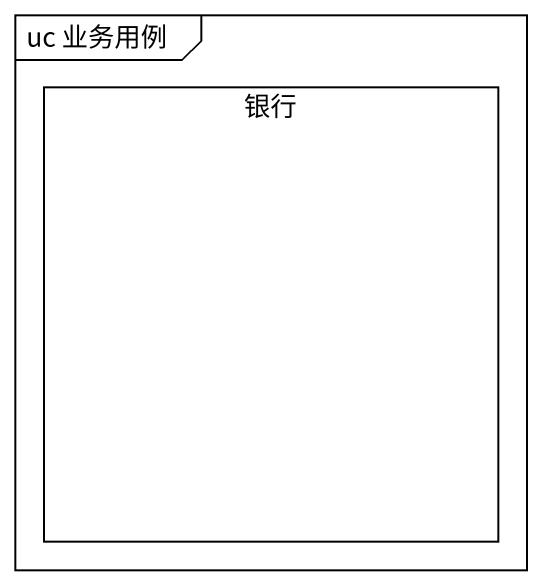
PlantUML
@startuml
mainframe uc 业务用例
rectangle 银行
@enduml
